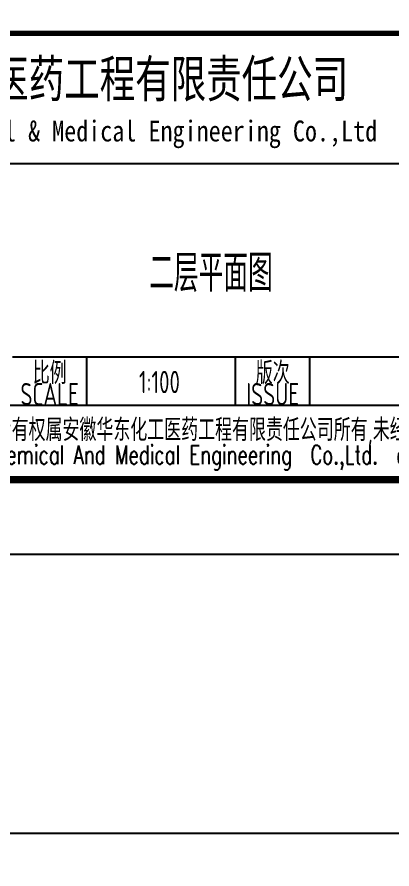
# Model space of a CAD drawing. Extents: x 5904849 to 6011887, y -826029 to -177002.
# Drawn here: x 5950810 to 5955853, y -455331 to -443876 of the extents above; entities that cross this region are included whole.
import ezdxf
from ezdxf.enums import TextEntityAlignment as Align

# ---------------------------------------------------------------- set-up
doc = ezdxf.new("R2010")
doc.units = 0
doc.header["$LTSCALE"] = 1000
doc.header["$MEASUREMENT"] = 0
doc.layers.get('0').update_dxf_attribs({"linetype": 'CONTINUOUS'})
doc.layers.add('PUB_TITLE', color=4, linetype='CONTINUOUS')
doc.styles.add('AHD', font='sceie.shx', dxfattribs={"width": 0.7, "bigfont": 'sceic.shx'})
doc.styles.add('ECEC_TQ', font='txt_l.shx', dxfattribs={"bigfont": 'hztxt_l.shx'})
doc.styles.add('sceie', font='sceie.shx', dxfattribs={"bigfont": 'sceic.shx'})
doc.styles.add('宋体', font='', dxfattribs={"width": 0.7})
doc.styles.get('宋体').set_extended_font_data('SimSun')

msp = doc.modelspace()

# ---------------------------------------------------------------- linework, layer by layer
for p, q in [((5945249.4, -445846.5), (5956249.4, -445846.5)), ((5950749.4, -448446.5), (5963249.4, -448446.5)), ((5951749.4, -449096.5), (5951749.4, -448446.5)), ((5953749.4, -449096.5), (5953749.4, -448446.5)), ((5954749.4, -449096.5), (5954749.4, -448446.5)), ((5945249.4, -449096.5), (5963249.4, -449096.5)), ((5945249.4, -450096.5), (5963249.4, -450096.5))]:
    msp.add_line(p, q)
at = {"const_width": 70}
msp.add_lwpolyline([(5963249.4, -444096.5), (5945249.4, -444096.5)], dxfattribs=at)
at = {"layer": 'PUB_TITLE', "color": 4}
for points in [[(5904849.4, -451096.5), (5964249.4, -451096.5), (5964249.4, -409096.5), (5904849.4, -409096.5)], [(5904849.4, -496855.6), (5964249.4, -496855.6), (5964249.4, -454855.6), (5904849.4, -454855.6)]]:
    msp.add_lwpolyline(points, close=True, dxfattribs=at)
at = {"layer": 'PUB_TITLE', "color": 4, "const_width": 100}
msp.add_lwpolyline([(5907349.4, -450096.5), (5963249.4, -450096.5), (5963249.4, -410096.5), (5907349.4, -410096.5)], close=True, dxfattribs=at)

# ---------------------------------------------------------------- texts
for s, height, style, width, p in [('安徽华东化工医药工程有限责任公司', 500, '宋体', 0.7, (5951444.3, -444696.5)), ('Anhui Huadong Chemical & Medical Engineering Co.,Ltd', 280, '宋体', 0.85, (5951444.3, -445446.5)), ('二层平面图', 500, 'AHD', 0.7, (5953418.3, -447310.2)), ('比例', 300, 'sceie', 0.8, (5951249.4, -448646.5)), ('版次', 300, 'sceie', 0.8, (5954249.4, -448646.5)), ('1:100', 300, 'sceie', 0.8, (5952725.3, -448783.4)), ('SCALE', 300, 'sceie', 0.8, (5951249.4, -448946.5)), ('ISSUE', 300, 'sceie', 0.8, (5954249.4, -448946.5)), ('本文件专有权属安徽华东化工医药工程有限责任公司所有,未经许可不得复制或转让给第三方', 300, 'sceie', 0.8, (5954420.5, -449445.4)), ('The proprietary right of this document belongs to Anhui Huadong Chemical And Medical Engineering  Co.,Ltd.  and any replication or transfer to the 3rd. side is forbidden without its permission. ', 250, 'ECEC_TQ', 0.72, (5954249.4, -449796.5))]:
    msp.add_text(s, height=height, dxfattribs=dict(style=style, width=width)).set_placement(p, align=Align.MIDDLE)

doc.saveas('drawing.dxf')
